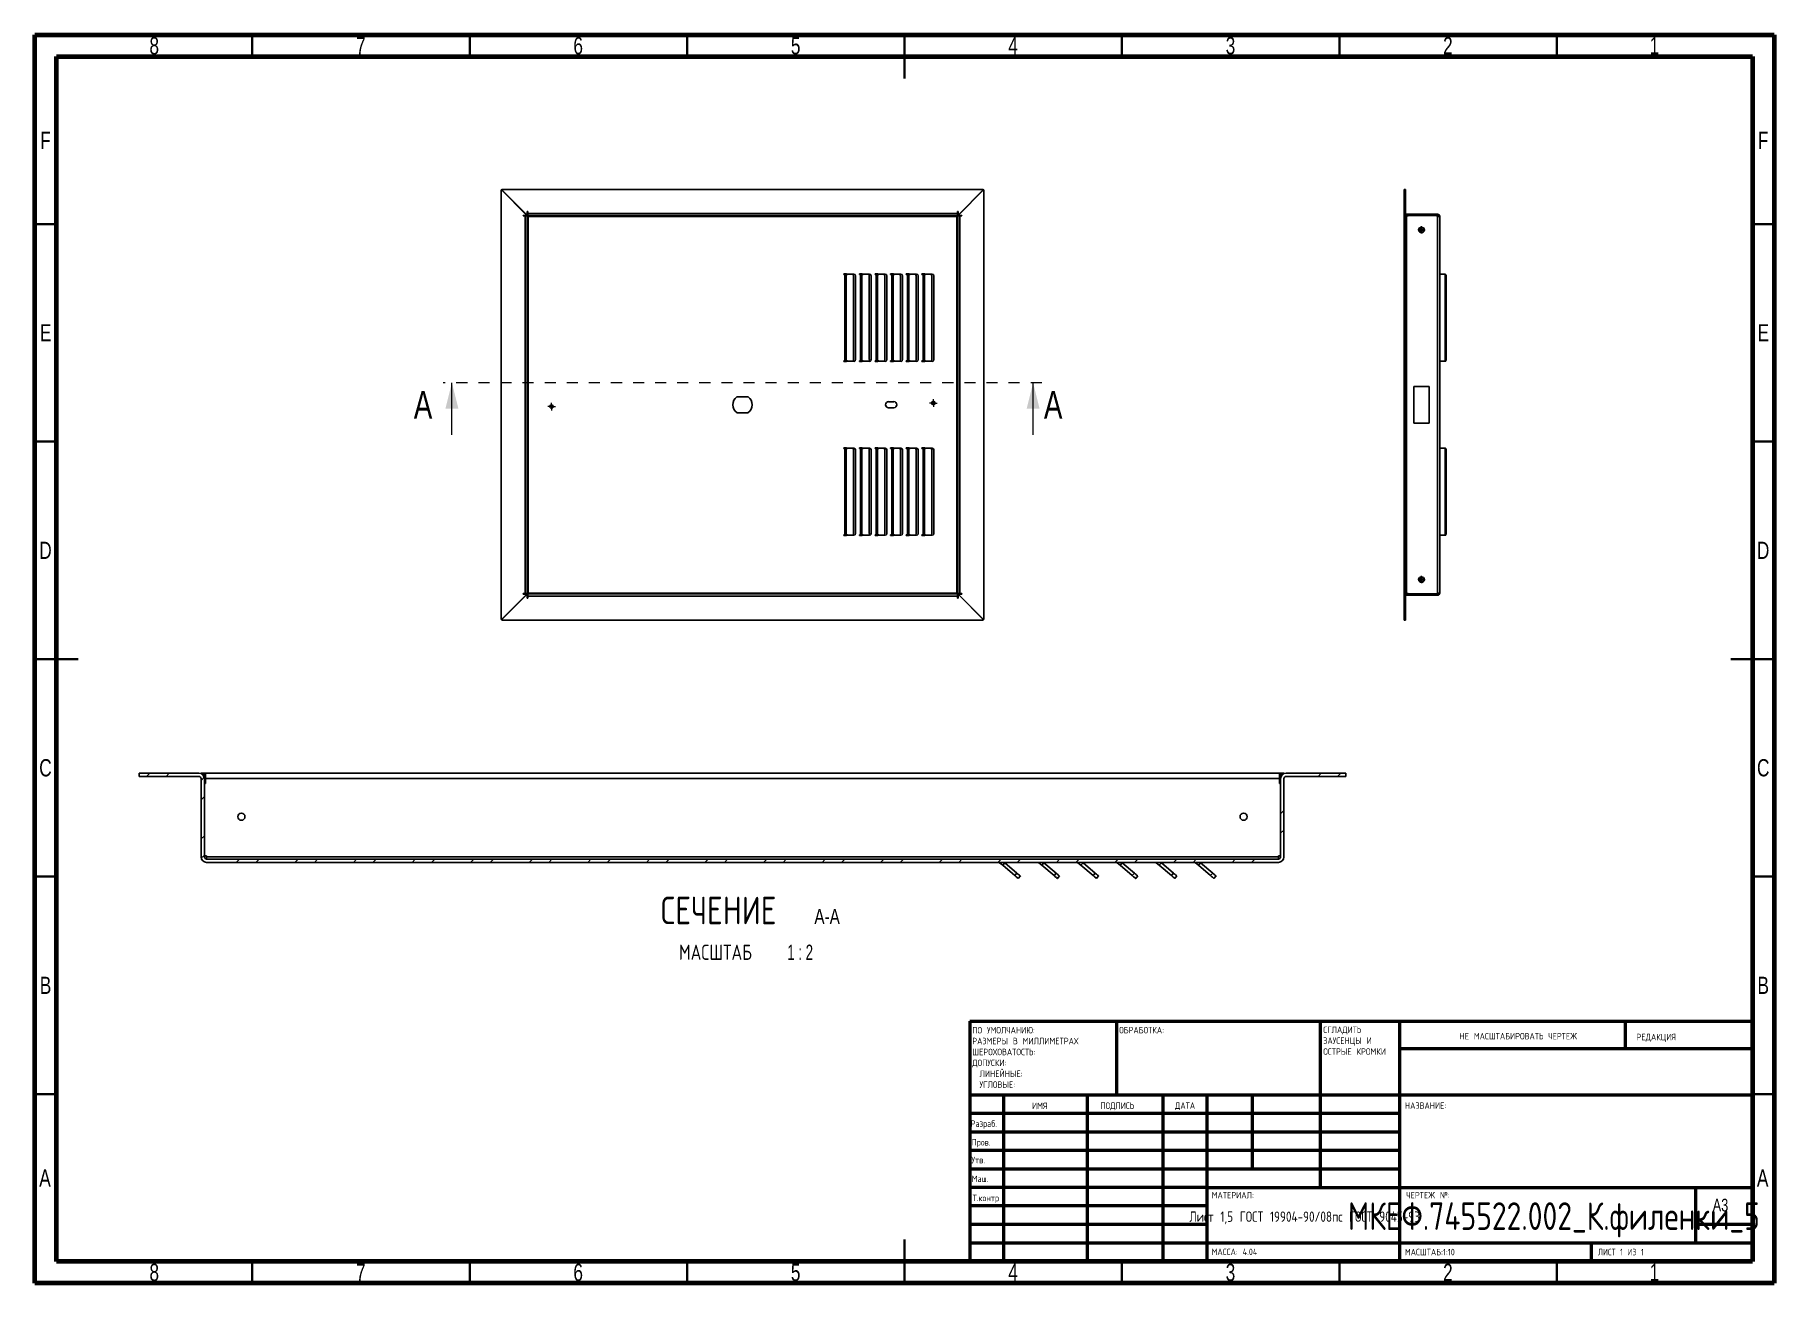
# Model space of a CAD drawing. Header units: inches. Extents: x 0.6 to 16.3, y 0.2 to 11.5.
import ezdxf

# ---------------------------------------------------------------- set-up
doc = ezdxf.new("R2010")
doc.units = ezdxf.units.IN
doc.header["$MEASUREMENT"] = 0
doc.linetypes.add('LT_03', pattern=[0.075, 0.05, -0.025])
doc.styles.add('Style_01', font='TXT', dxfattribs={"width": 0.75})
doc.styles.add('Style_02', font='TXT', dxfattribs={"width": 0.75, "bigfont": 'bigfont'})
doc.styles.add('Style_03', font='TXT', dxfattribs={"width": 0.681818, "bigfont": 'bigfont'})
doc.styles.add('Style_04', font='TXT', dxfattribs={"width": 0.65})

# ---------------------------------------------------------------- blocks, each defined once
blk = doc.blocks.new('SW_NOTE_0')
at = {"color": 0, "linetype": 'Continuous', "lineweight": 0, "char_height": 0.05906, "attachment_point": 1, "style": 'Style_02'}
for s, insert in [('\\M+18452\\M+18443\\M+1844C\\M+18440\\M+18444\\M+18449\\M+18453\\M+1845D', (0, 0.076)), ('\\M+18448\\M+18440\\M+18454\\M+18452\\M+18445\\M+1844E\\M+18457\\M+1845C \\M+18449', (0, -0.022)), ('\\M+1844F\\M+18452\\M+18453\\M+18451\\M+1845C\\M+18445 \\M+1844B\\M+18451\\M+1844F\\M+1844D\\M+1844B\\M+18449', (0, -0.121))]:
    blk.add_mtext(s, dxfattribs=dict(at, insert=insert))
blk = doc.blocks.new('SW_NOTE_1')
at = {"color": 0, "linetype": 'Continuous', "lineweight": 0, "attachment_point": 1, "style": 'Style_02'}
for s, insert, char_height in [('\\M+18450\\M+1844F \\M+18454\\M+1844D\\M+1844F\\M+1844C\\M+18458\\M+18440\\M+1844E\\M+18449\\M+1845F:', (0, 0.076), 0.05906), ('\\M+18451\\M+18440\\M+18448\\M+1844D\\M+18445\\M+18451\\M+1845C \\M+18442 \\M+1844D\\M+18449\\M+1844C\\M+1844C\\M+18449\\M+1844D\\M+18445\\M+18453\\M+18451\\M+18440\\M+18456', (0, -0.022), 0.059055), ('\\M+18459\\M+18445\\M+18451\\M+1844F\\M+18456\\M+1844F\\M+18442\\M+18440\\M+18453\\M+1844F\\M+18452\\M+18453\\M+1845D:', (0, -0.121), 0.059055), ('\\M+18444\\M+1844F\\M+18450\\M+18454\\M+18452\\M+1844B\\M+18449:', (0, -0.219), 0.05906), ('\\M+1844C\\M+18449\\M+1844E\\M+18445\\M+1844A\\M+1844E\\M+1845C\\M+18445:', (0.066, -0.318), 0.05906), ('\\M+18454\\M+18443\\M+1844C\\M+1844F\\M+18442\\M+1845C\\M+18445:', (0.066, -0.416), 0.05906)]:
    blk.add_mtext(s, dxfattribs=dict(at, insert=insert, char_height=char_height))
blk = doc.blocks.new('SW_CENTERMARKSYMBOL_0')
at = {"color": 0, "linetype": 'Continuous', "lineweight": 0}
for p, q in [((-0.02, 0), (-0.035, 0)), ((0, 0), (-0.02, 0)), ((0, 0.02), (0, 0.035)), ((0, 0), (0, 0.02)), ((0, 0), (0, -0.02)), ((0, 0), (0.02, 0)), ((0.02, 0), (0.035, 0)), ((0, -0.02), (0, -0.035))]:
    blk.add_line(p, q, dxfattribs=at)
blk = doc.blocks.new('SW_CENTERMARKSYMBOL_1')
at = {"color": 0, "linetype": 'Continuous', "lineweight": 0}
for p, q in [((-0.02, 0), (-0.035, 0)), ((0, 0), (-0.02, 0)), ((0, 0.02), (0, 0.035)), ((0, 0), (0, 0.02)), ((0, 0), (0, -0.02)), ((0, 0), (0.02, 0)), ((0.02, 0), (0.035, 0)), ((0, -0.02), (0, -0.035))]:
    blk.add_line(p, q, dxfattribs=at)
blk = doc.blocks.new('SW_CENTERMARKSYMBOL_2')
at = {"color": 0, "linetype": 'Continuous', "lineweight": 0}
for p, q in [((-0.02, 0), (-0.033, 0)), ((0, 0), (-0.02, 0)), ((0, 0.02), (0, 0.033)), ((0, 0), (0, 0.02)), ((0, 0), (0, -0.02)), ((0, 0), (0.02, 0)), ((0.02, 0), (0.033, 0)), ((0, -0.02), (0, -0.033))]:
    blk.add_line(p, q, dxfattribs=at)
blk = doc.blocks.new('SW_CENTERMARKSYMBOL_3')
at = {"color": 0, "linetype": 'Continuous', "lineweight": 0}
for p, q in [((-0.02, 0), (-0.033, 0)), ((0, 0), (-0.02, 0)), ((0, 0.02), (0, 0.033)), ((0, 0), (0, 0.02)), ((0, 0), (0, -0.02)), ((0, 0), (0.02, 0)), ((0.02, 0), (0.033, 0)), ((0, -0.02), (0, -0.033))]:
    blk.add_line(p, q, dxfattribs=at)
blk = doc.blocks.new('SW_NOTE_2')
at = {"color": 0, "linetype": 'Continuous', "lineweight": 0, "attachment_point": 2}
for s, insert, char_height, style in [('\\M+18452\\M+18445\\M+18458\\M+18445\\M+1844E\\M+18449\\M+18445', (0.727, 0.322), 0.25, 'Style_02'), ('A-A', (1.709, 0.211), 0.1378, 'Style_01'), ('\\M+1844D\\M+18440\\M+18452\\M+18459\\M+18453\\M+18440\\M+18441', (0.698, -0.113), 0.1378, 'Style_02'), ('1 : 2', (1.465, -0.113), 0.1378, 'Style_04')]:
    blk.add_mtext(s, dxfattribs=dict(at, insert=insert, char_height=char_height, style=style))

msp = doc.modelspace()

# ---------------------------------------------------------------- hatches: boundary and pattern name
at = {"linetype": 'Continuous', "lineweight": 18}
h = msp.add_hatch(dxfattribs=at)
h.set_pattern_fill('ANSI32', style=0)
edge = h.paths.add_edge_path(flags=0)
edge.add_arc((2.146, 4.055), 0.0492, 180, 270)
edge.add_line((2.146, 4.006), (11.85, 4.006))
edge.add_arc((11.85, 4.055), 0.0492, 270, 360)
edge.add_line((11.9, 4.055), (11.9, 4.764))
edge.add_arc((11.919, 4.764), 0.0197, 90, 180, ccw=False)
edge.add_line((11.919, 4.784), (12.461, 4.784))
edge.add_line((12.461, 4.784), (12.461, 4.813))
edge.add_line((12.461, 4.813), (11.919, 4.813))
edge.add_arc((11.919, 4.764), 0.0492, 90, 180)
edge.add_line((11.87, 4.764), (11.87, 4.055))
edge.add_arc((11.85, 4.055), 0.0197, 270, 360, ccw=False)
edge.add_line((11.85, 4.035), (2.146, 4.035))
edge.add_arc((2.146, 4.055), 0.0197, 180, 270, ccw=False)
edge.add_line((2.126, 4.055), (2.126, 4.764))
edge.add_arc((2.077, 4.764), 0.0492, 0, 90)
edge.add_line((2.077, 4.813), (1.535, 4.813))
edge.add_line((1.535, 4.813), (1.535, 4.784))
edge.add_line((1.535, 4.784), (2.077, 4.784))
edge.add_arc((2.077, 4.764), 0.0197, 0, 90, ccw=False)
edge.add_line((2.096, 4.764), (2.096, 4.055))

# ---------------------------------------------------------------- linework, layer by layer
at = {"color": 7, "linetype": 'Continuous', "lineweight": 70}
for p, q in [((0.591, 0.197), (0.591, 11.496)), ((0.591, 11.496), (16.339, 11.496)), ((16.339, 11.496), (16.339, 0.197)), ((0.787, 0.394), (0.787, 11.299)), ((0.787, 11.299), (16.142, 11.299)), ((16.142, 11.299), (16.142, 0.394)), ((16.142, 0.394), (0.787, 0.394)), ((16.339, 0.197), (0.591, 0.197))]:
    msp.add_line(p, q, dxfattribs=at)
at = {"color": 7, "linetype": 'Continuous', "lineweight": 35}
for p, q in [((2.559, 11.299), (2.559, 11.496)), ((4.528, 11.299), (4.528, 11.496)), ((6.496, 11.299), (6.496, 11.496)), ((8.465, 11.496), (8.465, 11.102)), ((8.465, 11.299), (8.465, 11.496)), ((10.433, 11.299), (10.433, 11.496)), ((12.402, 11.299), (12.402, 11.496)), ((14.37, 11.299), (14.37, 11.496)), ((0.787, 9.783), (0.591, 9.783)), ((16.142, 9.783), (16.339, 9.783)), ((0.787, 7.815), (0.591, 7.815)), ((16.142, 7.815), (16.339, 7.815)), ((0.591, 5.846), (0.984, 5.846)), ((0.787, 5.846), (0.591, 5.846)), ((16.339, 5.846), (15.945, 5.846)), ((16.142, 5.846), (16.339, 5.846)), ((0.787, 3.878), (0.591, 3.878)), ((16.142, 3.878), (16.339, 3.878)), ((0.787, 1.909), (0.591, 1.909)), ((16.142, 1.909), (16.339, 1.909)), ((8.465, 0.197), (8.465, 0.591)), ((2.559, 0.394), (2.559, 0.197)), ((4.528, 0.394), (4.528, 0.197)), ((6.496, 0.394), (6.496, 0.197)), ((8.465, 0.394), (8.465, 0.197)), ((10.433, 0.394), (10.433, 0.197)), ((12.402, 0.394), (12.402, 0.197)), ((14.37, 0.394), (14.37, 0.197))]:
    msp.add_line(p, q, dxfattribs=at)
at = {"color": 7, "linetype": 'Continuous', "lineweight": 25}
for p, q in [((4.817, 10.092), (4.813, 10.092)), ((4.813, 10.092), (4.813, 6.204)), ((5.037, 9.871), (4.817, 10.092)), ((9.178, 10.097), (4.818, 10.097)), ((4.818, 10.097), (4.818, 10.093)), ((4.818, 10.093), (5.038, 9.872)), ((8.958, 9.872), (9.178, 10.093)), ((9.179, 10.092), (8.959, 9.871)), ((9.178, 10.093), (9.178, 10.097)), ((9.183, 10.092), (9.179, 10.092)), ((9.183, 6.204), (9.183, 10.092)), ((12.988, 10.093), (12.988, 10.097)), ((12.988, 10.097), (13, 10.097)), ((12.988, 10.093), (13, 10.093)), ((12.988, 10.092), (12.988, 10.093)), ((12.988, 6.204), (12.988, 10.092)), ((12.988, 10.092), (13, 10.092)), ((13, 10.093), (13, 10.097)), ((13, 10.092), (13, 10.093)), ((13, 6.204), (13, 10.092)), ((5.012, 9.862), (5.012, 9.857)), ((5.037, 9.862), (5.012, 9.862)), ((5.012, 9.857), (5.029, 9.857)), ((5.029, 9.857), (5.029, 6.439)), ((5.029, 9.857), (5.049, 9.857)), ((5.037, 9.862), (5.037, 9.871)), ((5.049, 9.86), (5.037, 9.86)), ((5.037, 9.857), (5.037, 9.86)), ((5.038, 9.872), (5.047, 9.872)), ((5.047, 9.872), (5.047, 9.898)), ((5.047, 9.898), (5.053, 9.898)), ((5.049, 9.857), (5.049, 9.86)), ((5.049, 6.439), (5.049, 9.857)), ((5.049, 9.852), (5.057, 9.852)), ((5.05, 9.86), (5.05, 9.872)), ((5.05, 9.872), (5.053, 9.872)), ((5.05, 9.86), (5.053, 9.86)), ((5.053, 9.898), (5.053, 9.88)), ((8.943, 9.88), (5.053, 9.88)), ((5.053, 9.86), (5.053, 9.88)), ((5.053, 9.86), (8.943, 9.86)), ((5.057, 9.852), (5.057, 9.86)), ((5.057, 6.443), (5.057, 9.852)), ((5.057, 9.852), (8.939, 9.852)), ((8.939, 9.86), (8.939, 9.852)), ((8.939, 9.852), (8.939, 6.443)), ((8.939, 9.852), (8.947, 9.852)), ((8.943, 9.88), (8.943, 9.898)), ((8.943, 9.898), (8.949, 9.898)), ((8.943, 9.88), (8.943, 9.86)), ((8.943, 9.872), (8.946, 9.872)), ((8.943, 9.86), (8.946, 9.86)), ((8.946, 9.86), (8.946, 9.872)), ((8.947, 9.86), (8.959, 9.86)), ((8.947, 9.86), (8.947, 9.857)), ((8.947, 9.857), (8.947, 6.439)), ((8.947, 9.857), (8.966, 9.857)), ((8.949, 9.898), (8.949, 9.872)), ((8.949, 9.872), (8.958, 9.872)), ((8.959, 9.871), (8.959, 9.862)), ((8.984, 9.862), (8.959, 9.862)), ((8.959, 9.86), (8.959, 9.857)), ((8.966, 6.439), (8.966, 9.857)), ((8.966, 9.857), (8.984, 9.857)), ((8.984, 9.857), (8.984, 9.862)), ((13.008, 9.857), (13, 9.857)), ((13.008, 9.86), (13.008, 9.872)), ((13.008, 9.872), (13.025, 9.872)), ((13.008, 9.86), (13.025, 9.86)), ((13.008, 9.857), (13.008, 6.439)), ((13.025, 9.857), (13.008, 9.857)), ((13.287, 9.872), (13.025, 9.872)), ((13.025, 9.86), (13.025, 9.872)), ((13.025, 9.86), (13.025, 9.857)), ((13.287, 9.86), (13.025, 9.86)), ((13.287, 9.86), (13.025, 9.86)), ((13.287, 9.86), (13.287, 9.872)), ((13.287, 9.872), (13.291, 9.872)), ((13.287, 9.852), (13.287, 9.86)), ((13.287, 9.86), (13.291, 9.86)), ((13.287, 9.852), (13.291, 9.852)), ((13.291, 9.86), (13.291, 9.872)), ((13.291, 6.443), (13.291, 9.852)), ((13.311, 9.852), (13.291, 9.852)), ((13.311, 9.852), (13.311, 6.443)), ((7.914, 9.333), (7.914, 9.327)), ((7.94, 9.333), (7.914, 9.333)), ((7.914, 9.327), (7.924, 9.327)), ((7.924, 9.327), (7.924, 8.544)), ((7.924, 9.327), (7.937, 9.327)), ((7.937, 8.544), (7.937, 9.327)), ((7.937, 9.327), (7.948, 9.327)), ((7.94, 9.33), (7.94, 9.333)), ((7.94, 9.33), (7.946, 9.33)), ((7.94, 9.327), (7.94, 9.33)), ((7.946, 9.33), (8.006, 9.33)), ((7.948, 9.327), (7.948, 9.33)), ((8.004, 9.314), (8.004, 8.556)), ((8.022, 9.314), (8.022, 8.556)), ((8.056, 9.333), (8.056, 9.327)), ((8.082, 9.333), (8.056, 9.333)), ((8.056, 9.327), (8.066, 9.327)), ((8.066, 9.327), (8.066, 8.544)), ((8.066, 9.327), (8.079, 9.327)), ((8.079, 8.544), (8.079, 9.327)), ((8.079, 9.327), (8.09, 9.327)), ((8.082, 9.33), (8.082, 9.333)), ((8.087, 9.33), (8.082, 9.33)), ((8.082, 9.327), (8.082, 9.33)), ((8.087, 9.33), (8.148, 9.33)), ((8.09, 9.327), (8.09, 9.33)), ((8.146, 9.314), (8.146, 8.556)), ((8.163, 9.314), (8.163, 8.556)), ((8.198, 9.333), (8.198, 9.327)), ((8.224, 9.333), (8.198, 9.333)), ((8.198, 9.327), (8.208, 9.327)), ((8.208, 9.327), (8.208, 8.544)), ((8.208, 9.327), (8.22, 9.327)), ((8.22, 8.544), (8.22, 9.327)), ((8.22, 9.327), (8.231, 9.327)), ((8.224, 9.33), (8.224, 9.333)), ((8.229, 9.33), (8.224, 9.33)), ((8.224, 9.327), (8.224, 9.33)), ((8.229, 9.33), (8.289, 9.33)), ((8.231, 9.327), (8.231, 9.33)), ((8.288, 9.314), (8.288, 8.556)), ((8.305, 9.314), (8.305, 8.556)), ((8.339, 9.333), (8.339, 9.327)), ((8.365, 9.333), (8.339, 9.333)), ((8.339, 9.327), (8.349, 9.327)), ((8.349, 9.327), (8.349, 8.544)), ((8.349, 9.327), (8.362, 9.327)), ((8.362, 8.544), (8.362, 9.327)), ((8.362, 9.327), (8.373, 9.327)), ((8.365, 9.33), (8.365, 9.333)), ((8.371, 9.33), (8.365, 9.33)), ((8.365, 9.327), (8.365, 9.33)), ((8.371, 9.33), (8.431, 9.33)), ((8.373, 9.327), (8.373, 9.33)), ((8.429, 9.314), (8.429, 8.556)), ((8.447, 9.314), (8.447, 8.556)), ((8.507, 9.333), (8.481, 9.333)), ((8.481, 9.333), (8.481, 9.327)), ((8.481, 9.327), (8.491, 9.327)), ((8.491, 9.327), (8.491, 8.544)), ((8.491, 9.327), (8.504, 9.327)), ((8.504, 8.544), (8.504, 9.327)), ((8.504, 9.327), (8.515, 9.327)), ((8.507, 9.33), (8.507, 9.333)), ((8.512, 9.33), (8.507, 9.33)), ((8.507, 9.327), (8.507, 9.33)), ((8.512, 9.33), (8.573, 9.33)), ((8.515, 9.327), (8.515, 9.33)), ((8.571, 9.314), (8.571, 8.556)), ((8.589, 9.314), (8.589, 8.556)), ((8.649, 9.333), (8.623, 9.333)), ((8.623, 9.333), (8.623, 9.327)), ((8.623, 9.327), (8.633, 9.327)), ((8.633, 9.327), (8.633, 8.544)), ((8.633, 9.327), (8.646, 9.327)), ((8.646, 8.544), (8.646, 9.327)), ((8.646, 9.327), (8.656, 9.327)), ((8.649, 9.33), (8.649, 9.333)), ((8.654, 9.33), (8.649, 9.33)), ((8.649, 9.327), (8.649, 9.33)), ((8.654, 9.33), (8.715, 9.33)), ((8.656, 9.327), (8.656, 9.33)), ((8.713, 9.314), (8.713, 8.556)), ((8.73, 9.314), (8.73, 8.556)), ((13.311, 9.327), (13.313, 9.327)), ((13.313, 9.327), (13.313, 9.33)), ((13.35, 9.33), (13.313, 9.33)), ((13.35, 9.33), (13.359, 9.33)), ((13.36, 9.314), (13.36, 8.556)), ((13.36, 9.314), (13.369, 9.314)), ((13.369, 9.314), (13.369, 8.556)), ((7.914, 8.544), (7.914, 8.538)), ((7.924, 8.544), (7.914, 8.544)), ((7.914, 8.538), (7.94, 8.538)), ((7.937, 8.544), (7.924, 8.544)), ((7.948, 8.544), (7.937, 8.544)), ((7.94, 8.541), (7.94, 8.544)), ((7.946, 8.541), (7.94, 8.541)), ((7.94, 8.538), (7.94, 8.541)), ((8.006, 8.541), (7.946, 8.541)), ((7.948, 8.541), (7.948, 8.544)), ((8.066, 8.544), (8.056, 8.544)), ((8.056, 8.544), (8.056, 8.538)), ((8.056, 8.538), (8.082, 8.538)), ((8.079, 8.544), (8.066, 8.544)), ((8.09, 8.544), (8.079, 8.544)), ((8.082, 8.541), (8.082, 8.544)), ((8.087, 8.541), (8.082, 8.541)), ((8.082, 8.538), (8.082, 8.541)), ((8.148, 8.541), (8.087, 8.541)), ((8.09, 8.541), (8.09, 8.544)), ((8.198, 8.544), (8.198, 8.538)), ((8.208, 8.544), (8.198, 8.544)), ((8.198, 8.538), (8.224, 8.538)), ((8.22, 8.544), (8.208, 8.544)), ((8.231, 8.544), (8.22, 8.544)), ((8.224, 8.541), (8.224, 8.544)), ((8.229, 8.541), (8.224, 8.541)), ((8.224, 8.538), (8.224, 8.541)), ((8.289, 8.541), (8.229, 8.541)), ((8.231, 8.541), (8.231, 8.544)), ((8.349, 8.544), (8.339, 8.544)), ((8.339, 8.544), (8.339, 8.538)), ((8.339, 8.538), (8.365, 8.538)), ((8.362, 8.544), (8.349, 8.544)), ((8.373, 8.544), (8.362, 8.544)), ((8.365, 8.541), (8.365, 8.544)), ((8.365, 8.538), (8.365, 8.541)), ((8.371, 8.541), (8.365, 8.541)), ((8.431, 8.541), (8.371, 8.541)), ((8.373, 8.541), (8.373, 8.544)), ((8.481, 8.544), (8.481, 8.538)), ((8.491, 8.544), (8.481, 8.544)), ((8.481, 8.538), (8.507, 8.538)), ((8.504, 8.544), (8.491, 8.544)), ((8.515, 8.544), (8.504, 8.544)), ((8.507, 8.541), (8.507, 8.544)), ((8.512, 8.541), (8.507, 8.541)), ((8.507, 8.538), (8.507, 8.541)), ((8.573, 8.541), (8.512, 8.541)), ((8.515, 8.541), (8.515, 8.544)), ((8.623, 8.544), (8.623, 8.538)), ((8.633, 8.544), (8.623, 8.544)), ((8.623, 8.538), (8.649, 8.538)), ((8.646, 8.544), (8.633, 8.544)), ((8.656, 8.544), (8.646, 8.544)), ((8.649, 8.541), (8.649, 8.544)), ((8.649, 8.538), (8.649, 8.541)), ((8.654, 8.541), (8.649, 8.541)), ((8.715, 8.541), (8.654, 8.541)), ((8.656, 8.541), (8.656, 8.544)), ((13.313, 8.544), (13.311, 8.544)), ((13.313, 8.541), (13.313, 8.544)), ((13.35, 8.541), (13.313, 8.541)), ((13.35, 8.541), (13.359, 8.541)), ((13.36, 8.556), (13.369, 8.556)), ((6.947, 8.219), (7.049, 8.219)), ((13.075, 8.313), (13.075, 7.982)), ((13.216, 8.313), (13.075, 8.313)), ((13.216, 7.982), (13.216, 8.313)), ((7.049, 8.076), (6.947, 8.076)), ((8.321, 8.175), (8.368, 8.175)), ((8.368, 8.12), (8.321, 8.12)), ((13.075, 7.982), (13.216, 7.982)), ((7.914, 7.758), (7.914, 7.752)), ((7.94, 7.758), (7.914, 7.758)), ((7.914, 7.752), (7.924, 7.752)), ((7.924, 7.752), (7.924, 6.969)), ((7.924, 7.752), (7.937, 7.752)), ((7.937, 6.969), (7.937, 7.752)), ((7.937, 7.752), (7.948, 7.752)), ((7.94, 7.755), (7.94, 7.758)), ((7.94, 7.755), (7.946, 7.755)), ((7.94, 7.752), (7.94, 7.755)), ((7.946, 7.755), (8.006, 7.755)), ((7.948, 7.752), (7.948, 7.755)), ((8.004, 7.739), (8.004, 6.982)), ((8.022, 7.739), (8.022, 6.982)), ((8.056, 7.758), (8.056, 7.752)), ((8.082, 7.758), (8.056, 7.758)), ((8.056, 7.752), (8.066, 7.752)), ((8.066, 7.752), (8.066, 6.969)), ((8.066, 7.752), (8.079, 7.752)), ((8.079, 6.969), (8.079, 7.752)), ((8.079, 7.752), (8.09, 7.752)), ((8.082, 7.755), (8.082, 7.758)), ((8.087, 7.755), (8.082, 7.755)), ((8.082, 7.752), (8.082, 7.755)), ((8.087, 7.755), (8.148, 7.755)), ((8.09, 7.752), (8.09, 7.755)), ((8.146, 7.739), (8.146, 6.982)), ((8.163, 7.739), (8.163, 6.982)), ((8.198, 7.758), (8.198, 7.752)), ((8.224, 7.758), (8.198, 7.758)), ((8.198, 7.752), (8.208, 7.752)), ((8.208, 7.752), (8.208, 6.969)), ((8.208, 7.752), (8.22, 7.752)), ((8.22, 6.969), (8.22, 7.752)), ((8.22, 7.752), (8.231, 7.752)), ((8.224, 7.755), (8.224, 7.758)), ((8.229, 7.755), (8.224, 7.755)), ((8.224, 7.752), (8.224, 7.755)), ((8.229, 7.755), (8.289, 7.755)), ((8.231, 7.752), (8.231, 7.755)), ((8.288, 7.739), (8.288, 6.982)), ((8.305, 7.739), (8.305, 6.982)), ((8.339, 7.758), (8.339, 7.752)), ((8.365, 7.758), (8.339, 7.758)), ((8.339, 7.752), (8.349, 7.752)), ((8.349, 7.752), (8.349, 6.969)), ((8.349, 7.752), (8.362, 7.752)), ((8.362, 6.969), (8.362, 7.752)), ((8.362, 7.752), (8.373, 7.752)), ((8.365, 7.755), (8.365, 7.758)), ((8.371, 7.755), (8.365, 7.755)), ((8.365, 7.752), (8.365, 7.755)), ((8.371, 7.755), (8.431, 7.755)), ((8.373, 7.752), (8.373, 7.755)), ((8.429, 7.739), (8.429, 6.982)), ((8.447, 7.739), (8.447, 6.982)), ((8.481, 7.758), (8.481, 7.752)), ((8.507, 7.758), (8.481, 7.758)), ((8.481, 7.752), (8.491, 7.752)), ((8.491, 7.752), (8.491, 6.969)), ((8.491, 7.752), (8.504, 7.752)), ((8.504, 6.969), (8.504, 7.752)), ((8.504, 7.752), (8.515, 7.752)), ((8.507, 7.755), (8.507, 7.758)), ((8.512, 7.755), (8.507, 7.755)), ((8.507, 7.752), (8.507, 7.755)), ((8.512, 7.755), (8.573, 7.755)), ((8.515, 7.752), (8.515, 7.755)), ((8.571, 7.739), (8.571, 6.982)), ((8.589, 7.739), (8.589, 6.982)), ((8.623, 7.758), (8.623, 7.752)), ((8.649, 7.758), (8.623, 7.758)), ((8.623, 7.752), (8.633, 7.752)), ((8.633, 7.752), (8.633, 6.969)), ((8.633, 7.752), (8.646, 7.752)), ((8.646, 6.969), (8.646, 7.752)), ((8.646, 7.752), (8.656, 7.752)), ((8.649, 7.755), (8.649, 7.758)), ((8.654, 7.755), (8.649, 7.755)), ((8.649, 7.752), (8.649, 7.755)), ((8.654, 7.755), (8.715, 7.755)), ((8.656, 7.752), (8.656, 7.755)), ((8.713, 7.739), (8.713, 6.982)), ((8.73, 7.739), (8.73, 6.982)), ((13.311, 7.752), (13.313, 7.752)), ((13.313, 7.752), (13.313, 7.755)), ((13.35, 7.755), (13.313, 7.755)), ((13.35, 7.755), (13.359, 7.755)), ((13.36, 7.739), (13.36, 6.982)), ((13.36, 7.739), (13.369, 7.739)), ((13.369, 7.739), (13.369, 6.982)), ((7.914, 6.969), (7.914, 6.963)), ((7.924, 6.969), (7.914, 6.969)), ((7.914, 6.963), (7.94, 6.963)), ((7.937, 6.969), (7.924, 6.969)), ((7.948, 6.969), (7.937, 6.969)), ((7.94, 6.966), (7.94, 6.969)), ((7.946, 6.966), (7.94, 6.966)), ((7.94, 6.963), (7.94, 6.966)), ((8.006, 6.966), (7.946, 6.966)), ((7.948, 6.966), (7.948, 6.969)), ((8.056, 6.969), (8.056, 6.963)), ((8.066, 6.969), (8.056, 6.969)), ((8.056, 6.963), (8.082, 6.963)), ((8.079, 6.969), (8.066, 6.969)), ((8.09, 6.969), (8.079, 6.969)), ((8.082, 6.966), (8.082, 6.969)), ((8.087, 6.966), (8.082, 6.966)), ((8.082, 6.963), (8.082, 6.966)), ((8.148, 6.966), (8.087, 6.966)), ((8.09, 6.966), (8.09, 6.969)), ((8.198, 6.969), (8.198, 6.963)), ((8.208, 6.969), (8.198, 6.969)), ((8.198, 6.963), (8.224, 6.963)), ((8.22, 6.969), (8.208, 6.969)), ((8.231, 6.969), (8.22, 6.969)), ((8.224, 6.966), (8.224, 6.969)), ((8.224, 6.963), (8.224, 6.966)), ((8.229, 6.966), (8.224, 6.966)), ((8.289, 6.966), (8.229, 6.966)), ((8.231, 6.966), (8.231, 6.969)), ((8.339, 6.969), (8.339, 6.963)), ((8.349, 6.969), (8.339, 6.969)), ((8.339, 6.963), (8.365, 6.963)), ((8.362, 6.969), (8.349, 6.969)), ((8.373, 6.969), (8.362, 6.969)), ((8.365, 6.966), (8.365, 6.969)), ((8.371, 6.966), (8.365, 6.966)), ((8.365, 6.963), (8.365, 6.966)), ((8.431, 6.966), (8.371, 6.966)), ((8.373, 6.966), (8.373, 6.969)), ((8.481, 6.969), (8.481, 6.963)), ((8.491, 6.969), (8.481, 6.969)), ((8.481, 6.963), (8.507, 6.963)), ((8.504, 6.969), (8.491, 6.969)), ((8.515, 6.969), (8.504, 6.969)), ((8.507, 6.966), (8.507, 6.969)), ((8.512, 6.966), (8.507, 6.966)), ((8.507, 6.963), (8.507, 6.966)), ((8.573, 6.966), (8.512, 6.966)), ((8.515, 6.966), (8.515, 6.969)), ((8.623, 6.969), (8.623, 6.963)), ((8.633, 6.969), (8.623, 6.969)), ((8.623, 6.963), (8.649, 6.963)), ((8.646, 6.969), (8.633, 6.969)), ((8.656, 6.969), (8.646, 6.969)), ((8.649, 6.966), (8.649, 6.969)), ((8.649, 6.963), (8.649, 6.966)), ((8.654, 6.966), (8.649, 6.966)), ((8.715, 6.966), (8.654, 6.966)), ((8.656, 6.966), (8.656, 6.969)), ((13.313, 6.969), (13.311, 6.969)), ((13.313, 6.966), (13.313, 6.969)), ((13.35, 6.966), (13.313, 6.966)), ((13.35, 6.966), (13.359, 6.966)), ((13.36, 6.982), (13.369, 6.982)), ((4.817, 6.204), (5.037, 6.424)), ((5.038, 6.423), (4.818, 6.203)), ((5.012, 6.439), (5.012, 6.433)), ((5.029, 6.439), (5.012, 6.439)), ((5.012, 6.433), (5.037, 6.433)), ((5.049, 6.439), (5.029, 6.439)), ((5.037, 6.436), (5.037, 6.439)), ((5.049, 6.436), (5.037, 6.436)), ((5.037, 6.424), (5.037, 6.433)), ((5.047, 6.423), (5.038, 6.423)), ((5.047, 6.398), (5.047, 6.423)), ((5.053, 6.398), (5.047, 6.398)), ((5.057, 6.443), (5.049, 6.443)), ((5.049, 6.436), (5.049, 6.439)), ((5.05, 6.435), (5.05, 6.423)), ((5.053, 6.435), (5.05, 6.435)), ((5.053, 6.423), (5.05, 6.423)), ((8.943, 6.435), (5.053, 6.435)), ((5.053, 6.415), (5.053, 6.435)), ((5.053, 6.415), (8.943, 6.415)), ((5.053, 6.415), (5.053, 6.398)), ((8.939, 6.443), (5.057, 6.443)), ((5.057, 6.435), (5.057, 6.443)), ((8.947, 6.443), (8.939, 6.443)), ((8.939, 6.443), (8.939, 6.435)), ((8.943, 6.435), (8.943, 6.415)), ((8.946, 6.435), (8.943, 6.435)), ((8.946, 6.423), (8.943, 6.423)), ((8.943, 6.398), (8.943, 6.415)), ((8.949, 6.398), (8.943, 6.398)), ((8.946, 6.435), (8.946, 6.423)), ((8.966, 6.439), (8.947, 6.439)), ((8.947, 6.439), (8.947, 6.436)), ((8.947, 6.436), (8.959, 6.436)), ((8.958, 6.423), (8.949, 6.423)), ((8.949, 6.423), (8.949, 6.398)), ((9.178, 6.203), (8.958, 6.423)), ((8.959, 6.439), (8.959, 6.436)), ((8.959, 6.433), (8.984, 6.433)), ((8.959, 6.433), (8.959, 6.424)), ((8.959, 6.424), (9.179, 6.204)), ((8.984, 6.439), (8.966, 6.439)), ((8.984, 6.433), (8.984, 6.439)), ((13, 6.439), (13.008, 6.439)), ((13.008, 6.439), (13.025, 6.439)), ((13.008, 6.435), (13.008, 6.423)), ((13.025, 6.435), (13.008, 6.435)), ((13.025, 6.423), (13.008, 6.423)), ((13.025, 6.439), (13.025, 6.436)), ((13.287, 6.436), (13.025, 6.436)), ((13.025, 6.435), (13.025, 6.423)), ((13.287, 6.435), (13.025, 6.435)), ((13.287, 6.423), (13.025, 6.423)), ((13.287, 6.436), (13.287, 6.443)), ((13.287, 6.443), (13.291, 6.443)), ((13.287, 6.435), (13.287, 6.423)), ((13.287, 6.435), (13.291, 6.435)), ((13.287, 6.423), (13.291, 6.423)), ((13.291, 6.443), (13.311, 6.443)), ((13.291, 6.435), (13.291, 6.423)), ((4.813, 6.204), (4.817, 6.204)), ((4.818, 6.203), (4.818, 6.199)), ((4.818, 6.199), (9.178, 6.199)), ((9.178, 6.199), (9.178, 6.203)), ((9.179, 6.204), (9.183, 6.204)), ((12.988, 6.204), (13, 6.204)), ((12.988, 6.203), (12.988, 6.204)), ((12.988, 6.199), (12.988, 6.203)), ((12.988, 6.203), (13, 6.203)), ((12.988, 6.199), (13, 6.199)), ((13, 6.203), (13, 6.204)), ((13, 6.199), (13, 6.203)), ((1.535, 4.784), (1.535, 4.813)), ((1.535, 4.813), (2.077, 4.813)), ((1.535, 4.784), (2.077, 4.784)), ((2.096, 4.813), (2.096, 4.809)), ((2.096, 4.813), (2.098, 4.813)), ((2.096, 4.764), (2.096, 4.055)), ((2.098, 4.813), (2.098, 4.808)), ((2.098, 4.813), (2.121, 4.813)), ((2.121, 4.813), (2.121, 4.786)), ((2.121, 4.813), (2.135, 4.813)), ((2.122, 4.784), (2.135, 4.784)), ((2.126, 4.764), (2.126, 4.055)), ((11.861, 4.813), (2.135, 4.813)), ((2.135, 4.764), (2.135, 4.813)), ((2.135, 4.764), (11.861, 4.764)), ((2.135, 4.72), (2.135, 4.764)), ((11.861, 4.813), (11.861, 4.764)), ((11.861, 4.813), (11.875, 4.813)), ((11.861, 4.784), (11.874, 4.784)), ((11.861, 4.764), (11.861, 4.72)), ((11.87, 4.055), (11.87, 4.764)), ((11.875, 4.813), (11.875, 4.786)), ((11.875, 4.813), (11.898, 4.813)), ((11.898, 4.813), (11.898, 4.808)), ((11.898, 4.813), (11.9, 4.813)), ((11.9, 4.813), (11.9, 4.809)), ((11.9, 4.055), (11.9, 4.764)), ((11.919, 4.813), (12.461, 4.813)), ((11.919, 4.784), (12.461, 4.784)), ((12.461, 4.813), (12.461, 4.784)), ((2.128, 4.065), (2.128, 4.72)), ((2.128, 4.72), (2.135, 4.72)), ((11.861, 4.72), (11.868, 4.72)), ((11.868, 4.065), (11.868, 4.72)), ((2.146, 4.065), (2.128, 4.065)), ((2.146, 4.065), (2.146, 4.055)), ((2.146, 4.035), (2.146, 4.055)), ((11.85, 4.055), (2.146, 4.055)), ((2.146, 4.035), (11.85, 4.035)), ((2.146, 4.006), (11.85, 4.006)), ((9.354, 3.979), (9.326, 4.001)), ((9.372, 4.001), (9.354, 3.979)), ((9.464, 3.886), (9.354, 3.979)), ((9.372, 4.001), (9.367, 4.006)), ((9.483, 3.908), (9.372, 4.001)), ((9.708, 3.979), (9.681, 4.001)), ((9.727, 4.001), (9.708, 3.979)), ((9.819, 3.886), (9.708, 3.979)), ((9.727, 4.001), (9.721, 4.006)), ((9.838, 3.908), (9.727, 4.001)), ((10.062, 3.979), (10.035, 4.001)), ((10.081, 4.001), (10.062, 3.979)), ((10.173, 3.886), (10.062, 3.979)), ((10.081, 4.001), (10.075, 4.006)), ((10.192, 3.908), (10.081, 4.001)), ((10.416, 3.979), (10.389, 4.001)), ((10.435, 4.001), (10.416, 3.979)), ((10.527, 3.886), (10.416, 3.979)), ((10.435, 4.001), (10.43, 4.006)), ((10.546, 3.908), (10.435, 4.001)), ((10.771, 3.979), (10.744, 4.001)), ((10.79, 4.001), (10.771, 3.979)), ((10.882, 3.886), (10.771, 3.979)), ((10.79, 4.001), (10.784, 4.006)), ((10.901, 3.908), (10.79, 4.001)), ((11.125, 3.979), (11.098, 4.001)), ((11.144, 4.001), (11.125, 3.979)), ((11.236, 3.886), (11.125, 3.979)), ((11.144, 4.001), (11.138, 4.006)), ((11.255, 3.908), (11.144, 4.001)), ((11.868, 4.065), (11.85, 4.065)), ((11.85, 4.065), (11.85, 4.055)), ((11.85, 4.055), (11.85, 4.035)), ((9.483, 3.908), (9.464, 3.886)), ((9.514, 3.883), (9.495, 3.86)), ((9.838, 3.908), (9.819, 3.886)), ((9.868, 3.883), (9.849, 3.86)), ((10.192, 3.908), (10.173, 3.886)), ((10.222, 3.883), (10.203, 3.86)), ((10.546, 3.908), (10.527, 3.886)), ((10.577, 3.883), (10.558, 3.86)), ((10.901, 3.908), (10.882, 3.886)), ((10.931, 3.883), (10.912, 3.86)), ((11.255, 3.908), (11.236, 3.886)), ((11.285, 3.883), (11.266, 3.86))]:
    msp.add_line(p, q, dxfattribs=at)
at = {"color": 7, "linetype": 'LT_03', "lineweight": 18}
msp.add_line((9.707, 8.347), (4.289, 8.347), dxfattribs=at)
at = {"color": 7, "linetype": 'Continuous', "lineweight": 18}
for p, q in [((4.367, 7.875), (4.367, 8.347)), ((9.629, 7.875), (9.629, 8.347))]:
    msp.add_line(p, q, dxfattribs=at)
at = {"color": 8, "linetype": 'Continuous', "lineweight": 25}
for p, q in [((9.33, 4.006), (9.326, 4.001)), ((9.685, 4.006), (9.681, 4.001)), ((10.039, 4.006), (10.035, 4.001)), ((10.393, 4.006), (10.389, 4.001)), ((10.748, 4.006), (10.744, 4.001)), ((11.102, 4.006), (11.098, 4.001))]:
    msp.add_line(p, q, dxfattribs=at)
at = {"color": 7, "linetype": 'Continuous', "lineweight": 50}
for p, q in [((9.055, 2.569), (16.142, 2.569)), ((9.055, 2.569), (9.055, 0.394)), ((10.386, 1.9), (10.386, 2.569)), ((12.228, 2.569), (12.228, 1.063)), ((12.945, 2.569), (12.945, 0.394)), ((14.992, 2.318), (14.992, 2.569)), ((16.142, 2.318), (12.945, 2.318)), ((16.142, 1.9), (9.055, 1.9)), ((9.362, 1.9), (9.362, 0.394)), ((10.118, 1.9), (10.118, 0.394)), ((10.803, 1.9), (10.803, 0.394)), ((11.205, 0.394), (11.205, 1.9)), ((11.614, 1.23), (11.614, 1.9)), ((12.945, 1.732), (9.055, 1.732)), ((12.945, 1.565), (9.055, 1.565)), ((12.945, 1.398), (9.055, 1.398)), ((12.945, 1.23), (9.055, 1.23)), ((11.205, 1.063), (9.055, 1.063)), ((11.205, 1.063), (16.142, 1.063)), ((15.63, 0.561), (15.63, 1.063)), ((11.205, 0.896), (9.055, 0.896)), ((11.205, 0.728), (9.055, 0.728)), ((16.142, 0.728), (15.63, 0.728)), ((9.055, 0.561), (16.142, 0.561)), ((14.685, 0.394), (14.685, 0.561))]:
    msp.add_line(p, q, dxfattribs=at)
at = {"color": 7, "linetype": 'Continuous', "lineweight": 25, "flags": 128}
for points in [[(13.35, 9.33), (13.352, 9.329), (13.354, 9.328), (13.356, 9.327), (13.357, 9.325), (13.358, 9.323), (13.359, 9.32), (13.36, 9.317), (13.36, 9.314)], [(13.359, 9.33), (13.361, 9.329), (13.363, 9.328), (13.365, 9.327), (13.366, 9.325), (13.367, 9.323), (13.368, 9.32), (13.369, 9.317), (13.369, 9.314)], [(13.36, 8.556), (13.36, 8.553), (13.359, 8.55), (13.358, 8.548), (13.357, 8.545), (13.356, 8.543), (13.354, 8.542), (13.352, 8.541), (13.35, 8.541)], [(13.369, 8.556), (13.369, 8.553), (13.368, 8.55), (13.367, 8.548), (13.366, 8.545), (13.365, 8.543), (13.363, 8.542), (13.361, 8.541), (13.359, 8.541)], [(13.35, 7.755), (13.352, 7.755), (13.354, 7.754), (13.356, 7.752), (13.357, 7.75), (13.358, 7.748), (13.359, 7.745), (13.36, 7.742), (13.36, 7.739)], [(13.359, 7.755), (13.361, 7.755), (13.363, 7.754), (13.365, 7.752), (13.366, 7.75), (13.367, 7.748), (13.368, 7.745), (13.369, 7.742), (13.369, 7.739)], [(13.36, 6.982), (13.36, 6.979), (13.359, 6.976), (13.358, 6.973), (13.357, 6.97), (13.356, 6.968), (13.354, 6.967), (13.352, 6.966), (13.35, 6.966)], [(13.369, 6.982), (13.369, 6.979), (13.368, 6.976), (13.367, 6.973), (13.366, 6.97), (13.365, 6.968), (13.363, 6.967), (13.361, 6.966), (13.359, 6.966)], [(9.495, 3.86), (9.494, 3.861), (9.492, 3.862), (9.489, 3.864), (9.486, 3.868), (9.481, 3.871), (9.476, 3.876), (9.47, 3.881), (9.464, 3.886)], [(9.514, 3.883), (9.513, 3.883), (9.511, 3.885), (9.508, 3.887), (9.505, 3.89), (9.5, 3.894), (9.495, 3.898), (9.489, 3.903), (9.483, 3.908)], [(9.849, 3.86), (9.848, 3.861), (9.847, 3.862), (9.844, 3.864), (9.84, 3.868), (9.835, 3.871), (9.83, 3.876), (9.825, 3.881), (9.819, 3.886)], [(9.868, 3.883), (9.867, 3.883), (9.866, 3.885), (9.863, 3.887), (9.859, 3.89), (9.854, 3.894), (9.849, 3.898), (9.844, 3.903), (9.838, 3.908)], [(10.203, 3.86), (10.203, 3.861), (10.201, 3.862), (10.198, 3.864), (10.194, 3.868), (10.19, 3.871), (10.185, 3.876), (10.179, 3.881), (10.173, 3.886)], [(10.222, 3.883), (10.222, 3.883), (10.22, 3.885), (10.217, 3.887), (10.213, 3.89), (10.209, 3.894), (10.204, 3.898), (10.198, 3.903), (10.192, 3.908)], [(10.558, 3.86), (10.557, 3.861), (10.555, 3.862), (10.552, 3.864), (10.549, 3.868), (10.544, 3.871), (10.539, 3.876), (10.533, 3.881), (10.527, 3.886)], [(10.577, 3.883), (10.576, 3.883), (10.574, 3.885), (10.571, 3.887), (10.568, 3.89), (10.563, 3.894), (10.558, 3.898), (10.552, 3.903), (10.546, 3.908)], [(10.912, 3.86), (10.911, 3.861), (10.91, 3.862), (10.907, 3.864), (10.903, 3.868), (10.898, 3.871), (10.893, 3.876), (10.888, 3.881), (10.882, 3.886)], [(10.931, 3.883), (10.93, 3.883), (10.929, 3.885), (10.926, 3.887), (10.922, 3.89), (10.917, 3.894), (10.912, 3.898), (10.907, 3.903), (10.901, 3.908)], [(11.266, 3.86), (11.266, 3.861), (11.264, 3.862), (11.261, 3.864), (11.257, 3.868), (11.253, 3.871), (11.248, 3.876), (11.242, 3.881), (11.236, 3.886)], [(11.285, 3.883), (11.285, 3.883), (11.283, 3.885), (11.28, 3.887), (11.276, 3.89), (11.272, 3.894), (11.267, 3.898), (11.261, 3.903), (11.255, 3.908)]]:
    msp.add_lwpolyline(points, dxfattribs=at)
at = {"color": 7, "linetype": 'Continuous', "lineweight": 25}
for centre, radius in [((13.145, 9.73), 0.0253), ((13.145, 9.73), 0.013), ((5.269, 8.131), 0.0157), ((8.726, 8.163), 0.0157), ((13.145, 6.565), 0.0253), ((13.145, 6.565), 0.013), ((2.461, 4.419), 0.0325), ((11.535, 4.419), 0.0325)]:
    msp.add_circle(centre, radius, dxfattribs=at)
for centre, radius, start, end in [((13.008, 9.88), 0.00787, 180, 270), ((13.008, 9.88), 0.0197, 246.4218, 270), ((13.291, 9.852), 0.0197, 0, 90), ((13.291, 9.852), 0.00787, 0, 90), ((7.99, 9.315), 0.0143, 353.4591, 81.4483), ((8.006, 9.314), 0.0157, 0, 90), ((8.132, 9.315), 0.0143, 353.4591, 81.4483), ((8.148, 9.314), 0.0157, 0, 90), ((8.273, 9.315), 0.0143, 353.4591, 81.4483), ((8.289, 9.314), 0.0157, 0, 90), ((8.415, 9.315), 0.0143, 353.4591, 81.4483), ((8.431, 9.314), 0.0157, 0, 90), ((8.557, 9.315), 0.0143, 353.4591, 81.4483), ((8.573, 9.314), 0.0157, 0, 90), ((8.699, 9.315), 0.0143, 353.4591, 81.4483), ((8.715, 9.314), 0.0157, 0, 90), ((7.99, 8.555), 0.0143, 278.5517, 6.5409), ((8.006, 8.556), 0.0157, 270, 0), ((8.132, 8.555), 0.0143, 278.5517, 6.5409), ((8.148, 8.556), 0.0157, 270, 0), ((8.273, 8.555), 0.0143, 278.5517, 6.5409), ((8.289, 8.556), 0.0157, 270, 0), ((8.415, 8.555), 0.0143, 278.5517, 6.5409), ((8.431, 8.556), 0.0157, 270, 0), ((8.557, 8.555), 0.0143, 278.5517, 6.5409), ((8.573, 8.556), 0.0157, 270, 0), ((8.699, 8.555), 0.0143, 278.5517, 6.5409), ((8.715, 8.556), 0.0157, 270, 0), ((6.998, 8.148), 0.0878, 125.2994, 234.7006), ((6.998, 8.148), 0.0878, 305.2994, 54.7006), ((8.321, 8.148), 0.0276, 90, 270), ((8.368, 8.148), 0.0276, 270, 90), ((7.99, 7.741), 0.0143, 353.4591, 81.4483), ((8.006, 7.739), 0.0157, 0, 90), ((8.132, 7.741), 0.0143, 353.4591, 81.4483), ((8.148, 7.739), 0.0157, 0, 90), ((8.273, 7.741), 0.0143, 353.4591, 81.4483), ((8.289, 7.739), 0.0157, 0, 90), ((8.415, 7.741), 0.0143, 353.4591, 81.4483), ((8.431, 7.739), 0.0157, 0, 90), ((8.557, 7.741), 0.0143, 353.4591, 81.4483), ((8.573, 7.739), 0.0157, 0, 90), ((8.699, 7.741), 0.0143, 353.4591, 81.4483), ((8.715, 7.739), 0.0157, 0, 90), ((7.99, 6.98), 0.0143, 278.5517, 6.5409), ((8.006, 6.982), 0.0157, 270, 0), ((8.132, 6.98), 0.0143, 278.5517, 6.5409), ((8.148, 6.982), 0.0157, 270, 0), ((8.273, 6.98), 0.0143, 278.5517, 6.5409), ((8.289, 6.982), 0.0157, 270, 0), ((8.415, 6.98), 0.0143, 278.5517, 6.5409), ((8.431, 6.982), 0.0157, 270, 0), ((8.557, 6.98), 0.0143, 278.5517, 6.5409), ((8.573, 6.982), 0.0157, 270, 0), ((8.699, 6.98), 0.0143, 278.5517, 6.5409), ((8.715, 6.982), 0.0157, 270, 0), ((13.008, 6.415), 0.0197, 90, 113.5782), ((13.008, 6.415), 0.00787, 90, 180), ((13.291, 6.443), 0.00787, 270, 0), ((13.291, 6.443), 0.0197, 270, 0), ((2.077, 4.764), 0.0492, 0, 90), ((2.077, 4.764), 0.0197, 0, 90), ((11.919, 4.764), 0.0492, 90, 180), ((11.919, 4.764), 0.0197, 90, 180), ((2.146, 4.055), 0.0492, 180, 270), ((2.146, 4.055), 0.0197, 180, 270), ((9.314, 3.986), 0.0197, 50, 90), ((9.668, 3.986), 0.0197, 50, 90), ((10.022, 3.986), 0.0197, 50, 90), ((10.377, 3.986), 0.0197, 50, 90), ((10.731, 3.986), 0.0197, 50, 90), ((11.085, 3.986), 0.0197, 50, 90), ((11.85, 4.055), 0.0197, 270, 0), ((11.85, 4.055), 0.0492, 270, 0)]:
    msp.add_arc(centre, radius, start, end, dxfattribs=at)
at = {"color": 7, "linetype": 'Continuous', "lineweight": 18}
for points in [[(4.367, 8.347), (4.308, 8.111), (4.426, 8.111)], [(9.629, 8.347), (9.57, 8.111), (9.688, 8.111)]]:
    msp.add_solid(points, dxfattribs=at)

# ---------------------------------------------------------------- block references
at = {"color": 7, "linetype": 'Continuous', "lineweight": 0}
for name, p in [('SW_CENTERMARKSYMBOL_3', (13.145, 9.73)), ('SW_CENTERMARKSYMBOL_0', (8.726, 8.163)), ('SW_CENTERMARKSYMBOL_1', (5.269, 8.131)), ('SW_CENTERMARKSYMBOL_2', (13.145, 6.565)), ('SW_NOTE_2', (6.055, 3.374)), ('SW_NOTE_0', (12.256, 2.444)), ('SW_NOTE_1', (9.078, 2.44))]:
    msp.add_blockref(name, p, dxfattribs=at)

# ---------------------------------------------------------------- texts
for s, insert, char_height, attachment_point, style in [('8', (1.672, 11.475), 0.156, 2, 'Style_01'), ('7', (3.542, 11.475), 0.156, 2, 'Style_01'), ('6', (5.51, 11.475), 0.156, 2, 'Style_01'), ('5', (7.479, 11.475), 0.156, 2, 'Style_01'), ('4', (9.447, 11.475), 0.156, 2, 'Style_01'), ('3', (11.416, 11.475), 0.156, 2, 'Style_01'), ('2', (13.384, 11.475), 0.156, 2, 'Style_01'), ('1', (15.254, 11.475), 0.156, 2, 'Style_01'), ('F', (0.687, 10.619), 0.156, 2, 'Style_01'), ('F', (16.238, 10.619), 0.156, 2, 'Style_01'), ('E', (0.689, 8.877), 0.156, 2, 'Style_01'), ('E', (16.24, 8.877), 0.156, 2, 'Style_01'), ('D', (0.687, 6.908), 0.156, 2, 'Style_01'), ('D', (16.238, 6.908), 0.156, 2, 'Style_01'), ('C', (0.687, 4.94), 0.156, 2, 'Style_01'), ('C', (16.239, 4.94), 0.156, 2, 'Style_01'), ('B', (0.688, 2.971), 0.156, 2, 'Style_01'), ('B', (16.239, 2.971), 0.156, 2, 'Style_01'), ('\\M+1844F\\M+18441\\M+18451\\M+18440\\M+18441\\M+1844F\\M+18453\\M+1844B\\M+18440:', (10.408, 2.517), 0.05906, 1, 'Style_02'), ('\\M+1844E\\M+18445 \\M+1844D\\M+18440\\M+18452\\M+18459\\M+18453\\M+18440\\M+18441\\M+18449\\M+18451\\M+1844F\\M+18442\\M+18440\\M+18453\\M+1845D \\M+18458\\M+18445\\M+18451\\M+18453\\M+18445\\M+18447', (13.489, 2.462), 0.059055, 1, 'Style_02'), ('\\M+18451\\M+18445\\M+18444\\M+18440\\M+1844B\\M+18457\\M+18449\\M+18460', (15.092, 2.454), 0.05906, 1, 'Style_02'), ('\\M+18449\\M+1844D\\M+18460', (9.619, 1.831), 0.05906, 1, 'Style_02'), ('\\M+18450\\M+1844F\\M+18444\\M+18450\\M+18449\\M+18452\\M+1845D', (10.238, 1.833), 0.05906, 1, 'Style_02'), ('\\M+18444\\M+18440\\M+18453\\M+18440', (10.914, 1.834), 0.05906, 1, 'Style_02'), ('\\M+1844E\\M+18440\\M+18448\\M+18442\\M+18440\\M+1844E\\M+18449\\M+18445:', (12.995, 1.834), 0.05906, 1, 'Style_02'), ('\\M+18451\\M+18470\\M+18478\\M+18482\\M+18470\\M+18471.', (9.063, 1.67), 0.05906, 1, 'Style_02'), ('\\M+18450\\M+18482\\M+18480\\M+18472.', (9.071, 1.502), 0.05906, 1, 'Style_02'), ('\\M+18454\\M+18484\\M+18472.', (9.071, 1.341), 0.05906, 1, 'Style_02'), ('A', (0.683, 1.227), 0.156, 2, 'Style_01'), ('\\M+1844D\\M+18470\\M+1848A.', (9.073, 1.171), 0.05906, 1, 'Style_02'), ('A', (16.234, 1.227), 0.156, 2, 'Style_01'), ('\\M+18453.\\M+1847B\\M+18480\\M+1847E\\M+18484\\M+18482', (9.081, 0.998), 0.05906, 1, 'Style_02'), ('\\M+1844D\\M+18440\\M+18453\\M+18445\\M+18451\\M+18449\\M+18440\\M+1844C:', (11.246, 1.023), 0.05906, 1, 'Style_02'), ('\\M+18458\\M+18445\\M+18451\\M+18453\\M+18445\\M+18447 \\M+18782:', (13.007, 1.023), 0.05906, 1, 'Style_02'), ('A3', (15.782, 0.961), 0.1146, 1, 'Style_01'), ('\\M+1844C\\M+18479\\M+18483\\M+18484 1,5 \\M+18443\\M+1844F\\M+18452\\M+18453 19904-90/08\\M+18481\\M+18483 \\M+18443\\M+1844F\\M+18452\\M+18453 9045-93', (12.087, 0.846), 0.09375, 2, 'Style_02'), ('\\M+1844D\\M+1844B\\M+18445\\M+18455.745522.002_\\M+1844B.\\M+18486\\M+18479\\M+1847C\\M+18475\\M+1847E\\M+1847B\\M+18479_5', (14.344, 0.929), 0.25, 2, 'Style_02'), ('\\M+1844D\\M+18440\\M+18452\\M+18452\\M+18440: 4.04', (11.245, 0.51), 0.059, 1, 'Style_02'), ('\\M+1844D\\M+18440\\M+18452\\M+18459\\M+18453\\M+18440\\M+18441:1:10', (12.995, 0.508), 0.05906, 1, 'Style_02'), ('\\M+1844C\\M+18449\\M+18452\\M+18453 1 \\M+18449\\M+18448 1', (14.743, 0.508), 0.05906, 1, 'Style_03'), ('8', (1.672, 0.373), 0.156, 2, 'Style_01'), ('7', (3.542, 0.373), 0.156, 2, 'Style_01'), ('6', (5.51, 0.373), 0.156, 2, 'Style_01'), ('5', (7.479, 0.373), 0.156, 2, 'Style_01'), ('4', (9.447, 0.373), 0.156, 2, 'Style_01'), ('3', (11.416, 0.373), 0.156, 2, 'Style_01'), ('2', (13.384, 0.373), 0.156, 2, 'Style_01'), ('1', (15.254, 0.373), 0.156, 2, 'Style_01')]:
    msp.add_mtext(s, dxfattribs=dict(at, insert=insert, char_height=char_height, attachment_point=attachment_point, style=style))
at = {"color": 7, "linetype": 'Continuous', "char_height": 0.25, "attachment_point": 1, "style": 'Style_01'}
for insert in [(4.022, 8.272), (9.727, 8.272)]:
    msp.add_mtext('A', dxfattribs=dict(at, insert=insert))

doc.saveas('drawing.dxf')
